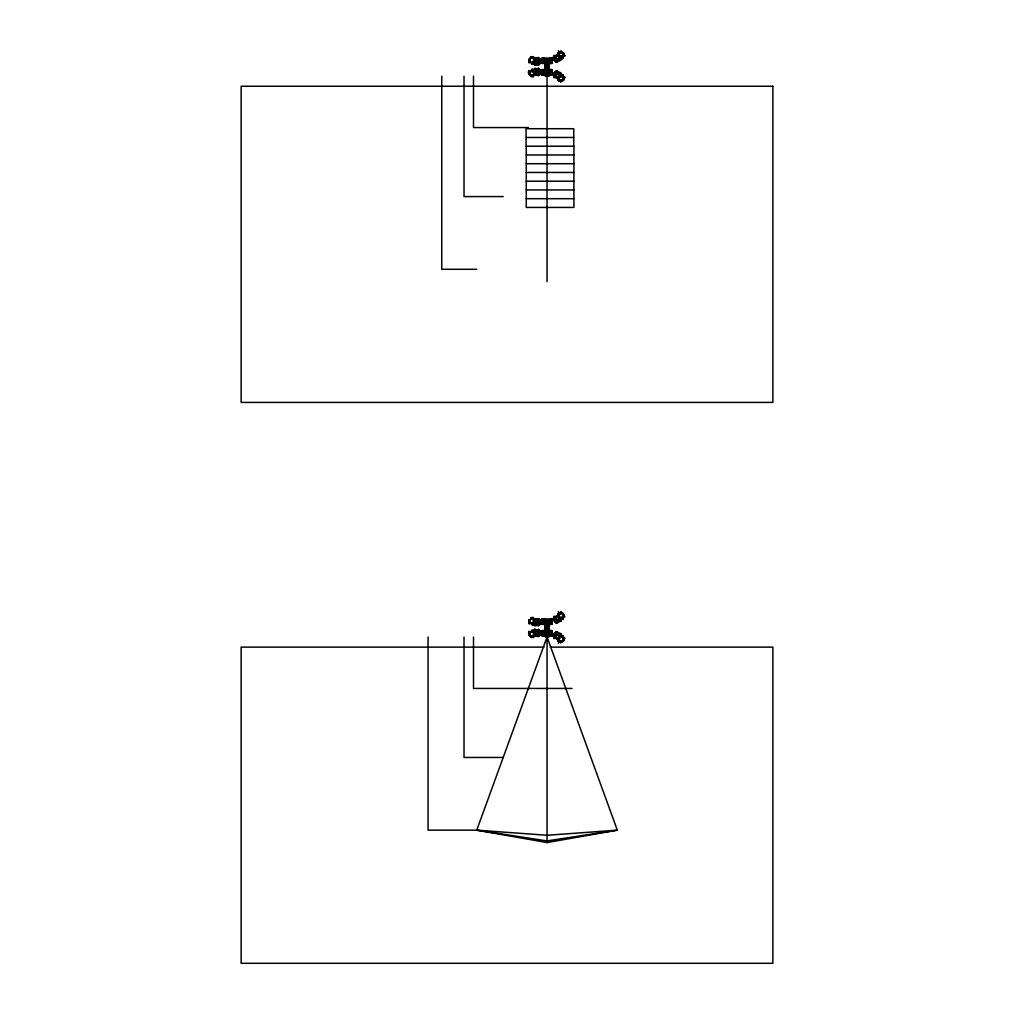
<?xml version="1.0" encoding="UTF-8"?>
<svg xmlns="http://www.w3.org/2000/svg" width="1014" height="1014" viewBox="0 0 1014 1014"><rect width="100%" height="100%" fill="white"/><g stroke="black" fill="none" stroke-linecap="round" stroke-linejoin="round"><path stroke-width="1.5" d="M545.253 63.983L545.228 57.963L542.262 57.95L542.262 58.749L546.597 58.799L547.04 60.156L547.484 58.799L551.819 58.799L551.819 57.95L549.74 57.95L549.74 63.489M542.262 631.266L542.262 630.48L545.228 630.48L545.228 632.432M547.484 619.668L546.977 621.037L546.597 619.668L542.262 619.63L542.262 618.832L544.353 618.832L544.353 624.371M542.262 70.384L542.262 69.598L545.228 69.598L545.228 71.55M544.353 619.668L541.831 619.668M544.353 70.384L544.353 71.55L546.166 71.55L546.166 74.301L544.353 74.352M542.262 74.352L542.262 75.137L545.228 75.137L545.215 64.313M542.262 635.22L542.262 636.019L545.228 636.019L545.228 618.832L542.262 618.832L542.262 619.668M545.228 624.371L545.228 622.419M545.228 61.55L545.228 63.489L542.262 63.502L542.262 57.95M546.178 630.67L545.633 629.567M546.166 74.301L545.633 68.686M547.94 63.109L548.485 64.275L545.633 64.275M547.94 623.99L548.485 625.144L545.633 625.144M548.84 63.983L548.866 57.963L551.819 57.95L551.819 63.489L548.866 63.489M548.866 632.432L548.866 630.48L551.819 630.48L551.819 634.257L550.703 633.091L549.778 634.409L554.138 636.184C554.354 635.246 552.3 636.475 556.027 637.071L556.331 636.424L554.443 635.537L554.899 634.561L551.565 633.75M548.866 71.55L548.866 69.598L551.819 69.598L551.819 75.137L548.777 75.251M548.777 636.133L548.866 618.832L551.819 618.832L551.819 619.63L551.819 618.832M549.74 70.384L549.74 69.598L549.74 75.137M549.74 635.22L547.484 635.182L546.977 633.826L546.597 635.182L544.353 635.22M551.819 75.137L551.819 74.352L541.831 74.301M548.587 624.472L551.819 624.371L550.995 623.128M551.819 63.502L550.995 62.26M551.819 636.019L551.819 635.22L551.819 636.019L548.866 636.019M549.74 58.799L548.866 58.799M548.866 619.668L552.262 619.668M534.543 64.186L534.632 62.602L534.555 64.731L539.22 64.021M539.233 625.435L534.555 625.6L534.974 619.11L535.303 625.575L535.139 623.8M539.397 633.801L537.319 633.763C543.732 637.324 549.144 632.09 537.331 633.332L538.257 633.775M534.593 70.334L534.467 68.546L535.202 68.559L534.999 75.036L529.638 75.061L529.65 74.352L529.638 75.061M534.467 629.428L534.581 631.557L534.467 629.428L535.202 629.441L535.1 635.917L539.372 635.981L533.503 635.892C534.581 627.413 532.147 635.93 534.429 634.865M539.397 633.839L539.397 634.511L537.306 634.485L540.297 634.523M528.839 73.35L529.739 73.363C529.904 68.407 529.726 74.567 529.004 74.339C525.67 67.532 536.026 73.73 534.619 68.546L539.296 68.622L537.838 68.597L538.003 69.801M529.156 74.339L528.966 70.587M531.59 75.099L531.133 76.544L531.932 76.05M531.082 75.087L531.044 75.847L533.516 76.075M532.096 70.067L531.628 69.535L533.503 69.573M531.678 76.05L533.136 76.582M531.666 75.86L531.678 75.099M532.008 72.032L532.058 69.32L532.413 70.093M532.629 75.873L532.642 75.112M532.312 70.638L533.06 71.31M532.743 75.873L532.756 75.112M532.211 70.093L533.161 70.093L532.781 69.56M532.895 71.31L532.844 70.65M532.781 70.105L531.602 69.535M533.592 75.125C534.023 65.441 532.654 74.402 534.34 74.428M531.159 76.557L533.503 76.595L533.503 75.011M534.517 75.023L534.568 71.335L528.953 71.246L533.744 71.322M538.523 75.087L535.012 74.428L535.05 68.559M537.357 69.358L537.293 74.364L539.385 74.39L539.397 72.957L539.359 74.39L538.383 74.377M537.471 74.871L537.319 72.881L539.397 72.919L539.486 69.396M534.581 631.557L528.966 631.469C527.762 635.461 530.145 636.412 529.701 632.128L533.744 632.204M537.838 74.884L537.864 73.616M529.067 631.469L528.928 635.208C530.93 638.034 529.523 628.553 529.739 634.244M538.079 74.884L537.952 73.933M538.13 75.087L538.244 73.933M538.257 72.907L537.331 71.804L538.269 72.476M538.142 69.155L538.358 68.28L538.371 69.155M538.307 75.923L538.345 73.629M538.459 72.907L539.41 72.488L537.331 72.45C547.066 70.143 545.874 76.709 537.306 73.604L540.335 73.654M538.624 69.814L538.573 68.61M538.827 74.39L538.84 73.629M538.84 69.383L538.7 68.61M531.59 635.981C530.715 638.769 532.122 636.272 531.159 636.919M531.082 635.968L531.044 636.716L533.478 636.754M540.006 72.133L537.319 72.894M540.006 71.855L540.018 73.642L539.993 72.488M531.628 630.416L532.413 630.974M531.678 636.919L533.567 637.464L531.159 637.426M531.666 636.729L531.678 635.981M540.335 73.984L540.361 72.501M532.629 636.741L532.642 635.993M532.743 636.754L532.756 635.993M532.895 632.178L532.844 631.519M533.06 632.178L532.312 631.519M531.995 637.248L533.161 637.261L533.111 636.31L532.046 636.298M533.503 637.464L533.694 635.284M534.416 635.905L534.467 632.204L534.517 635.905M534.999 635.917L535.05 629.428M535.405 635.917L533.503 635.284M537.293 635.233L537.357 630.239M537.762 635.753L537.75 634.802L538.802 634.815M537.712 630.024L539.093 629.491M537.864 634.498L537.99 635.955L538.092 634.802M538.003 630.683L538.016 629.922M538.307 636.805L538.345 634.498M538.409 630.695L538.434 629.162M538.383 635.765L538.396 634.815M538.459 633.788L539.41 633.357M538.84 634.511L539.372 635.271L539.486 630.264M538.966 630.036L534.619 629.428M539.423 632.723L539.993 633.927M540.335 634.853L540.361 633.37M535.012 74.516L537.99 74.567M550.374 73.147L551.147 73.046L550.577 73.629M529.739 73.363L529.777 71.259L529.84 73.908M540.906 60.244C539.562 59.306 543.403 58.597 543.884 59.661C542.87 61.702 537.965 59.294 543.643 60.396C541.514 55.593 548.878 63.793 537.344 60.764L537.369 61.41L540.031 61.03M543.136 72.64C543.593 75.29 536.076 72.628 543.935 73.261C533.985 72.184 549.132 72.919 542.3 73.528M550.387 620.568L551.122 620.961M550.361 634.143L550.678 634.029M544.353 634.143L544.049 634.878M543.707 73.376L542.908 73.147L543.719 73.16M553.238 619.884C553.34 617.868 548.156 621.088 551.058 621.29C551.071 623.382 546.964 618.096 554.265 618.603M553.276 619.782L550.399 620.251L550.881 621.303L553.276 619.782L551.172 621.176L550.741 620.099M550.779 59.42L551.122 60.08M476.745 830.162L547.04 835.27L617.336 830.162L547.04 840.936L476.745 830.162L547.04 637.02L617.336 830.162L547.04 842.558L476.745 830.162L428.047 830.162L428.047 637.02M562.022 80.74L563.366 80.575L564.823 77.115L559.69 74.719L560.856 72.919L556.914 71.081M562.022 641.609L563.366 641.444L564.544 638.579L559.411 636.196L557.852 639.542M542.389 620.213C547.421 619.896 540.145 623.762 537.344 621.645L537.369 622.279L540.031 621.912M551.793 620.986C550.678 624.51 548.371 618.451 551.515 619.972M554.138 75.315L554.899 73.68L551.565 72.881M554.43 74.694L556.331 75.543L556.027 76.189L553.276 74.909L556.331 75.543M554.443 635.537L556.331 636.424M555.913 71.462L553.834 75.999L557.104 77.774M554.316 76.227L554.633 75.543M556.496 71.728L556.876 71.056M554.455 76.861L554.861 75.999M555.292 75.061C552.415 69.37 545.177 74.149 554.138 75.315M554.595 76.925L555.076 75.758M555.482 75.15L554.088 74.009M557.016 71.614L557.408 70.942M555.14 76.126L555 76.544M554.861 77.051L555.52 75.961M557.066 72.476L557.383 71.779M555.038 77.14L555.457 76.278M557.839 72.362L555.697 76.874L553.821 75.999M558.106 78.116L559.348 78.217M559.044 78.078L560.172 75.67L563.936 77.432M558.156 80.55L558.461 79.916M558.866 79.269L560.476 75.809M558.613 80.55L559.082 79.713M561.629 74.415L562.136 75.251M558.79 80.626L559.386 79.51M561.984 74.58L562.757 74.947M561.034 77.013L562.035 74.491M559.69 81.044L560.045 80.157L558.968 79.65L558.575 80.524L559.905 80.803M562.377 75.353L562.871 74.757M560.59 79.662L560.007 80.841M559.969 81.386L560.527 80.043M563.125 75.112L560.983 74.694M560.983 80.258L560.666 80.93L558.384 79.878L559.17 78.61L557.408 77.888M563.797 77.368L562.504 79.688L563.556 80.169L564.646 77.039M562.631 80.233L562.326 80.879L553.581 76.671M555.913 632.33L553.834 636.881L559.17 639.492L553.581 637.553M554.316 637.109L554.633 636.424M556.496 632.609L556.876 631.937M554.455 637.743L554.861 636.868M555.292 635.943C549.93 628.046 548.397 637.781 551.236 633.725C557.687 636.615 547.243 634.916 551.033 633.598C556.559 635.524 550.006 636.298 551.198 633.649M554.595 637.806L555.076 636.627M555.482 636.019L556.787 635.448M557.016 632.483L557.408 631.823M554.734 637.869L555.178 637.02M555.52 636.843L554.962 637.971L555.495 637.172L554.404 636.665M557.066 633.357L556.673 632.33M557.839 633.23L555.697 637.755L553.821 636.881M558.106 638.997L559.348 639.099M559.69 635.601L560.856 633.788L559.69 635.601L564.823 637.996L563.062 641.304M559.044 638.947L560.172 636.538L563.936 638.3M558.714 640.075L558.384 640.759L560.666 641.811L560.983 641.127M558.156 641.431L558.461 640.785M558.866 640.138L560.476 636.691M558.777 641.494L559.196 640.633M558.917 641.558L559.386 640.379M558.346 643.282L559.563 640.671M561.857 635.981L562.757 635.816M559.753 641.951L560.045 641.038L558.968 640.531L558.575 641.406L559.905 641.672M562.377 636.222L562.846 635.626M560.59 640.544L560.007 641.723M559.969 642.268L560.527 640.924M563.125 635.993L560.983 635.575M563.797 638.237L562.504 640.569L563.556 641.051M562.681 640.645L563.784 640.556M562.631 641.102L562.326 641.761L558.6 639.897M563.049 640.214L562.504 640.569L563.632 638.161M553.213 75.036L553.771 73.857M553.847 74.529L554.24 73.692M554.113 77.837L554.823 76.468M557.193 71.804L556.648 71.246M554.835 77.254L555.14 76.62M557.32 78.42L560.07 72.552M560.336 72.666L557.713 78.027L554.785 76.671M559.411 75.315L558.017 78.75L559.411 75.315L564.544 77.71M559.867 74.795L560.59 72.793M563.632 77.279L562.821 79.827M553.213 635.917L553.771 634.739M554.366 634.308L553.606 635.943L554.088 634.891L556.509 636.019M554.113 638.719L554.823 637.35M554.835 638.136L555.14 637.489M554.721 637.54L557.751 638.82M557.32 639.289L560.336 633.547L557.497 639.378M558.017 639.619L559.411 636.196M542.237 74.301L542.883 73.376M542.237 635.182L542.883 634.257M542.401 59.319C546.432 57.697 542.046 63.236 543.149 60.46M542.401 72.742L543.035 72.248L540.348 72.818M546.876 72.286L547.129 71.474L546.964 72.108M550.678 69.598L551.819 69.598L551.819 70.435L549.74 70.435M546.876 633.154L547.129 632.356L546.964 632.977M551.033 60.384C550.374 58.051 556.407 58.191 550.526 59.294C548.663 63.198 557.37 55.732 551.172 60.295C548.244 60.003 553.454 57.899 551.299 60.739C547.421 61.322 552.972 55.947 556.027 56.898L556.331 57.557C555.178 59.509 553.264 56.721 554.62 58.837L556.787 58.533L555.241 58.064M551.185 60.308C550.133 62.513 549.487 58.28 550.577 58.812M543.314 59.42L543.327 60.257M553.631 58.939L551.464 60.625L555.571 58.394M553.631 619.82L551.464 621.506L553.771 620.112L553.137 618.768M543.098 59.471L543.111 60.206M542.566 619.972C546.584 619.275 542.135 625.144 543.301 620.074C537.471 619.415 542.604 623.052 543.91 620.695C542.629 618.527 537.724 622.216 543.149 621.341M540.348 633.699C548.092 631.925 534.72 635.296 543.872 634.46C544.493 632.609 539.385 633.382 540.893 634.472M543.263 633.991L543.2 633.725M550.995 634.498L551.046 633.813M560.045 52.234L561.35 51.625M561.35 612.507L558.955 614.319L558.562 613.457L559.931 613.166M561.249 51.676L560.058 52.462L560.641 53.412M561.249 612.545L560.374 614.002M551.046 621.037L550.374 620.822M551.071 619.896L554.138 618.667L554.088 619.96M542.237 62.691L543.086 62.26M550.995 70.841L551.844 70.41M542.237 623.572L543.086 623.128M550.995 631.722L551.844 631.278M553.568 618.933L554.899 620.289M561.997 52.373L563.366 52.525L564.811 55.985L563.163 53.108M563.214 613.952L562.478 614.294L563.797 616.613M558.879 53.831L558.613 55.225M555.469 58.432L554.62 58.837L555.292 58.039M557.231 615.599L558.093 615.866M559.322 52.576L560.286 51.562M557.497 54.604L560.577 60.308M555.672 56.239L553.821 57.101M554.265 57.722L553.213 58.051M561.617 56.759L561.959 57.316M553.213 618.933L556.027 617.779L556.331 618.426L554.443 619.313L554.138 618.667M560.134 51.625L560.615 53.02M558.08 52.589L561.325 51.068L558.384 53.007M559.791 52.006L558.511 52.601L559.006 53.425L560.045 52.943L559.779 52.006L559.855 53.032M558.372 53.235L560.653 52.17L560.97 52.855M553.733 56.353L558.917 53.932L553.834 57.101L555.913 61.639L556.711 61.512M553.961 56.467L557.117 55.326M558.283 55.377L559.36 54.883L560.489 57.278M563.556 52.918L562.478 53.425L563.797 55.745M554.404 57.316L555.482 56.809M563.049 53.755L563.784 53.412M554.899 59.42L554.443 58.444L556.331 57.557M555.038 59.763L551.565 60.219L554.366 59.661L553.606 58.039L554.24 59.408M556.965 58.863L558.22 60.574L555.533 61.816L554.658 59.94M557.839 54.439L559.398 57.785L564.532 55.402M559.677 58.381L564.811 55.985M561.135 57.709L561.097 56.999M555.114 60.929L557.801 59.674M560.97 58.406L562.935 57.494L562.605 58.229M562.136 57.836L561.629 58.673L562.897 58.33L561.566 55.669M555.355 61.423L558.03 60.168M555.444 61.626L558.131 60.371M561.198 58.875L563.214 57.937L562.035 58.609M556.255 61.727L560.628 59.687M560.869 60.181L556.483 62.222L557.839 60.739L555.457 55.77M558.08 613.457L561.325 611.949L558.384 613.888M553.517 617.336L558.587 614.966M554.772 617.311L559.17 615.359L558.879 614.712M556.838 622.33L555.913 622.52L553.834 617.97L554.696 618.401M553.948 617.919L555.71 617.095L557.839 621.62M554.404 618.198L555.482 617.691L555.089 616.816M563.049 614.636L563.366 613.407L561.997 613.255M555.038 620.644L555.533 622.697L558.22 621.443L556.965 619.744M557.839 615.321L559.398 618.667L564.342 616.36L563.036 613.559M559.677 619.262L560.869 621.062L559.677 619.262L564.811 616.867L563.784 614.294M555.114 621.81L557.801 620.555M557.497 615.473L560.286 619.96M555.355 622.304L558.03 621.05M561.198 619.757L563.214 618.819L562.124 616.449M555.444 622.495L558.131 621.252M561.984 619.389L562.795 619.009M562.035 619.491L562.922 619.199M556.179 622.634L560.628 620.568M556.42 623.141L560.869 621.062M558.917 53.932L559.183 54.49M554.873 56.036L555.266 56.911M554.328 56.86L554.696 57.519M558.093 54.984L558.169 54.287L559.398 57.785M562.669 53.336L563.607 55.833M555.9 56.961L553.314 58.254M559.487 58.863L559.931 58.647M555.723 61.246L556.585 61.094M560.336 60.422L557.307 54.693M556.711 62.12L556.496 61.372M559.855 613.901L559.779 612.887M559.183 615.359L558.537 614.864L562.326 613.09L562.631 613.749M555.482 618.832L556.787 619.415M559.398 618.667C558.955 614.243 557.016 616.347 559.36 615.752L560.489 618.16M559.297 619.82L560.007 619.491M555.723 622.127L556.585 621.962M562.605 619.098L562.935 618.363L561.629 619.554M557.408 623.027L557.066 621.506M559.829 620.936L557.307 615.561M555.659 619.224L556.509 618.832L554.62 619.706L555.292 618.92M543.124 620.099L543.174 621.303M540.906 633.763C543.694 631.304 544.784 636.171 542.275 634.257M543.149 633.535L543.136 634.764L540.665 634.333M542.984 58.47L539.385 59.534L539.448 61.334M540.018 621.557L539.385 620.416L542.984 619.339M532.185 76.05L531.906 75.835M531.906 636.716L532.122 636.716M535.278 58.216L533.491 58.888L539.156 58.077M533.516 63.198L531.818 63.261L532.147 63.996L533.237 63.21M532.933 624.624L532.553 624.637M533.237 624.092L532.363 624.649M531.463 76.037L532.122 75.847M551.565 621.1L554.24 620.289M540.906 72.894L543.162 72.678M534.302 58.254L534.517 61.943L528.991 62.146L528.839 60.041L529.739 60.003L529.815 62.108L529.79 58.292L528.826 59.496L529.828 59.458L529.916 62.108L529.739 60.003M534.555 625.6L534.53 623.483L529.016 623.673L528.839 620.91L529.663 620.885L529.916 622.989L529.321 620.353M550.577 619.693L551.388 619.871M532.071 57.481L531.07 56.797L532.642 56.733L531.311 56.784M532.553 617.615L531.082 618.185L532.958 617.792M529.65 620.34L529.916 622.989M533.668 58.875L533.643 58.153L529.6 58.305M534.505 58.85C532.591 59.002 534.289 67.951 533.44 56.708L531.425 56.771L531.463 58.242M529.004 59.484L529.016 62.792L534.632 62.602M537.369 61.41L538.269 60.295M533.465 619.161L538.51 619.478M540.323 620.238L537.306 620.492L537.331 621.202L540.018 620.391L540.044 622.19M538.269 621.176L537.369 622.279M529.016 623.673L529.308 619.909M532.122 57.266L531.412 57.291L533.453 57.215M533.465 58.166L532.958 58.178M537.344 60.764L538.282 60.726M534.644 62.944L535.303 64.706L535.075 58.229M531.691 63.274L533.25 63.743M532.122 618.147L531.399 617.653L531.551 619.11M528.839 620.91L528.991 619.922M531.184 617.665L533.402 617.577L533.123 623.521M538.282 621.607L537.344 621.645L538.383 621.607M533.25 624.611L531.691 624.142L533.415 624.079M531.792 56.759L532.553 56.733M530.994 57.494L532.578 57.443L532.718 58.191L531.044 58.254L530.994 57.494L533.098 56.911L532.996 57.874M532.92 57.43L532.527 57.443M531.932 57.912L533.098 57.874L532.857 56.923M535.557 58.406L538.928 58.28M539.182 58.787L539.562 63.781M531.678 63.793L533.529 63.73M532.135 63.996L532.489 63.223M531.919 617.64L533.44 617.577M532.654 618.122L533.326 618.096M533.339 618.287L531.45 618.363L531.463 619.11M531.932 618.781L532.996 618.743L533.072 617.792L531.982 617.83M533.364 619.047L531.044 619.136L531.539 618.363M539.271 618.958C536.495 619.136 530.423 618.603 528.814 619.934M535.557 619.288L538.878 619.161M539.182 619.668L539.562 624.662M532.173 622.9L532.198 623.559L532.35 622.9M531.818 624.142L533.554 624.079M531.843 624.662L533.579 624.599M533.427 624.611L531.691 624.142M532.135 624.878L532.781 624.738M537.978 624.941L538.459 625.79L538.485 624.256M531.095 56.797L533.491 56.695M531.082 57.304L532.413 56.936M538.51 58.597L534.974 58.229M539.334 58.787L537.306 58.85L537.433 63.857M538.878 59.243L537.737 59.281L537.699 58.33M537.357 61.778L537.014 63.869L539.98 63.768L539.486 61.702M536.976 62.893L539.942 62.779M532.325 63.223L533.554 63.198M532.451 63.768L533.579 63.73M537.002 63.438L539.955 63.324M537.014 63.654L539.968 63.552M538.092 64.161L538.979 64.3M534.555 64.731L539.385 64.554L534.708 64.719M531.082 618.185L532.071 618.363M533.516 618.287L532.527 618.325L532.718 619.072M538.675 619.681L539.334 619.655L537.306 619.731L537.433 624.738M533.503 620.2L534.416 619.731M538.878 620.124L537.737 620.162L537.8 619.199M537.331 621.202L539.41 621.126M537.357 622.659L537.014 624.751L539.98 624.637L539.486 622.583M528.991 623.014L534.619 622.811L534.479 619.123L534.188 620.175M536.976 623.762L539.942 623.661M537.002 624.307L539.955 624.206M537.014 624.535L539.968 624.421M534.543 625.055L539.296 624.89M538.092 625.042L538.928 625.004M538.485 60.726L539.423 60.688L538.472 60.282M541.831 58.799L545.228 58.799M547.484 59.446L548.866 59.446M545.228 59.446L546.597 59.446M545.507 60.016L548.587 60.016M545.507 60.282L548.587 60.282M544.353 61.55L546.166 61.55L546.166 58.799L546.166 64.313L544.784 64.313L544.784 68.686L549.296 68.686L549.296 64.313L546.964 64.313M547.915 61.55L549.74 61.55L549.74 62.716L552.262 62.691M541.831 62.691L544.353 62.665M546.178 63.109L545.633 69.801M544.784 66.506L546.204 66.506M547.915 66.506L549.296 66.506M547.94 69.801L548.485 63.109M541.831 70.41L544.784 69.991L541.831 69.991L541.831 74.719L544.784 74.719M552.262 70.41L549.296 69.991L552.262 69.991L552.262 73.236M542.262 70.435L544.353 70.435M547.915 71.55L549.74 71.55M545.912 73.071L548.181 73.071M545.228 73.654L548.866 73.654M545.507 74.047L548.587 74.047M543.631 74.63L542.401 73.781M550.463 74.63L551.096 74.63M549.296 74.719L552.262 74.719M545.126 75.036L546.622 75.036L546.622 73.807M548.967 75.036L547.471 75.036L547.471 73.807M545.722 75.213L548.359 75.213L548.359 75.974M549.182 75.695L544.911 75.695L549.094 75.974M528.332 127.561L473.5 127.561L473.5 76.151M526.089 137.473L573.747 137.473M526.266 154.965L573.911 154.965M526.266 163.71L573.911 163.71M526.266 172.456L573.911 172.456M526.266 181.202L573.911 181.202M526.266 189.948L573.911 189.948M503.21 196.577L464.019 196.577L464.019 76.151M526.266 198.693L573.911 198.693M476.745 269.293L441.762 269.293L441.762 76.151M545.228 620.327L546.597 620.327M547.484 620.327L548.866 620.327M545.507 620.898L548.587 620.898M545.659 622.14L548.435 622.14M544.353 622.419L546.166 622.419L546.166 619.668L546.166 625.194L544.784 625.194L544.784 629.567L549.296 629.567L549.296 625.194L547.915 625.194M547.915 622.419L549.74 622.419L549.74 623.597L552.262 623.572M541.831 623.572L544.353 623.547M546.178 623.99L545.633 630.67M545.507 624.472L542.262 624.371L542.262 620.72M544.784 627.387L546.204 627.387M547.915 627.387L549.296 627.387M547.94 630.67L548.485 623.99M541.831 631.278L544.353 631.266L544.353 632.432L546.166 632.432M552.262 631.278L549.74 631.266L549.74 630.48L549.74 636.019M542.262 631.304L544.353 631.304M549.74 631.304L551.819 631.304M547.915 632.432L549.74 632.432M545.912 633.94L548.181 633.94M545.228 634.523L546.597 634.523M547.484 634.523L548.866 634.523M546.178 634.675L547.902 635.182L547.915 619.668L549.74 619.668M541.831 635.182L550.779 635.182M545.126 635.917L546.622 635.917M547.471 635.917L548.967 635.917M545.722 636.095L548.359 636.095L548.359 636.843M549.182 636.564L544.911 636.564L549.157 636.843M544.049 647.122L241.142 647.122L241.142 963.3L772.858 963.3L772.858 647.122L550.196 647.122M572.061 688.443L473.5 688.443L473.5 637.02M503.21 757.458L464.019 757.458L464.019 637.02M545.228 74.301L546.597 74.301L547.04 72.945L547.484 74.301L551.819 74.352M532.299 69.548L533.174 69.56M533.427 70.093L531.628 70.067M537.775 73.921L538.89 73.946M537.395 74.364L538.054 74.377M535.582 74.846L538.51 74.897M539.296 630.049L535.037 629.973M532.426 630.429L533.174 630.442M533.427 630.442L532.071 630.201M533.161 630.962L531.767 630.936L533.491 630.974M528.953 632.115L534.568 632.204M538.371 633.344L537.331 633.332L538.269 633.344M528.839 634.232L529.739 634.244M538.054 635.246L537.395 635.246L539.321 635.271M537.99 635.448L535.012 635.309L538.231 635.474M535.582 635.727L538.979 635.778M535.607 635.727L538.928 635.778M533.136 636.31L533.136 637.261M534.454 69.091L539.296 69.167L535.037 69.104M536.938 69.573L539.892 69.624M536.926 69.789L539.892 69.839M534.492 70.334L535.075 70.334M536.926 70.334L539.879 70.384M537.319 71.436L536.938 69.358L539.904 69.396L539.448 71.474M528.826 74.339L529.828 74.352M533.503 74.402L538.231 74.592M531.97 75.416C533.884 75.391 532.958 76.811 532.781 75.429M531.919 76.367L532.642 76.38M534.454 629.973L539.245 630.049M536.938 630.455L539.892 630.493M536.926 630.67L539.892 630.721M536.926 631.215L539.879 631.266M537.319 632.318L536.938 630.226L539.904 630.277L539.448 632.343M529.638 635.943L533.503 635.892M534.53 631.202L535.075 631.215M550.577 74.288C553.327 74.237 550.374 69.865 549.753 73.059C552.11 76.113 549.018 72.463 551.236 72.843C558.435 76.747 544.315 70.08 553.061 74.643C550.45 74.973 550.602 70.587 553.631 74.161M550.577 635.157L550.463 635.182M540.361 60.333L543.06 60.853L542.401 60.358M540.361 621.214L543.06 621.734L542.3 620.986M543.174 60.422L543.124 59.218L540.728 60.194M543.796 633.218L542.82 633.218M555.71 74.77L556.787 74.567L554.62 74.263L555.457 74.656M559.487 74.237L560.007 74.491M559.487 635.119L559.943 635.334M561.541 637.185L561.959 636.653M560.628 73.414L556.179 71.335M555.444 71.474L558.131 72.729M561.198 74.225L563.176 75.137M555.355 71.677L558.03 72.932M555.114 72.171L557.801 73.426M555.038 73.338L555.533 71.284L558.22 72.526L556.965 74.237M562.909 79.269L563.784 79.675M554.404 75.784L555.482 76.291M553.999 76.646L556.978 78.04M558.384 80.081L561.148 81.944L558.08 80.512M556.458 631.735L560.856 633.788M560.628 634.282L556.23 632.242M555.444 632.356L558.131 633.611M561.211 635.106L563.176 636.019M555.355 632.559L558.03 633.801M555.114 633.053L557.801 634.295M555.038 634.219L555.533 632.153L558.22 633.408L556.965 635.119M557.003 638.921L554.024 637.54M558.384 640.962L561.148 642.825L558.093 641.393M542.237 70.41L543.086 70.841M542.237 631.278L543.086 631.722M551.274 633.788L553.175 634.929M561.072 81.348L560.007 80.613L561.173 81.386M561.072 642.217L560.007 641.482L561.173 642.268M543.01 634.434L542.896 634.244M553.631 635.03L551.464 633.344L551.819 634.067M542.237 58.799L542.883 59.725M559.855 52.322L560.21 53.007L560.248 52.373M554.138 57.785L554.443 58.444M553.137 57.887L553.771 59.23M562.631 52.867L562.326 52.221L558.537 53.983L558.841 54.642M561.477 55.707L562.732 58.406M559.259 52.031L559.804 53.4L558.346 50.7M561.084 56.062L562.225 58.52M558.917 52.411L559.462 53.552M558.777 52.474L559.36 53.603M558.156 52.551L558.701 53.907M559.031 55.035L560.146 57.443M554.962 55.998L555.52 57.139M557.066 60.625L557.497 61.753M554.113 55.263L555.076 57.342M557.016 61.486L557.408 62.146M554.443 56.239L554.848 57.101M560.97 613.724L560.653 613.039L558.372 614.104L558.701 614.788M559.956 612.583L560.527 613.926M559.639 612.95L560.02 613.825M562.377 618.629L562.694 619.301M559.335 613.09L559.804 614.269M558.346 611.581L559.551 614.18M558.917 613.293L559.36 614.484M558.689 613.394L559.196 614.218M558.156 613.419L558.461 614.066M559.031 615.916L560.146 618.312M555.457 616.651L556.014 617.792M554.962 616.88L555.52 618.008M554.848 616.715L555.178 617.83M554.557 616.854L555.076 618.223M554.113 616.132L554.848 617.982M542.3 634.409L543.631 635.182M540.323 59.357L537.306 59.611L537.331 60.333L540.006 59.522L540.044 61.309M538.802 58.799L538.827 59.56M538.649 58.292L538.675 59.256M538.345 58.305L538.535 59.256M538.193 58.318L538.345 59.573M538.434 64.148L538.535 64.909M538.257 57.278L538.079 59.268M538.092 58.115L537.851 59.585M531.526 57.481L531.551 58.229M539.385 620.416L539.435 621.569L538.472 621.164M538.802 619.681L538.827 620.429M538.51 619.174L538.675 620.124M538.181 619.186L538.345 620.454M538.092 618.996L538.079 620.15M537.914 619.199L537.851 620.467M532.857 617.792L532.882 618.755M532.933 622.875L532.895 623.534M540.323 59.18L540.373 60.663M540.323 620.061L540.373 621.544M548.866 75.137L548.878 64.313M545.228 618.832L545.228 619.668M573.747 146.219L573.747 128.715L526.089 128.715L526.089 146.219L573.911 146.219L573.911 207.439L526.266 207.439L526.266 146.219M552.262 58.799L552.262 63.109M552.262 619.262L552.262 623.99M551.819 620.72L551.819 624.371M549.74 618.832L549.74 624.371M549.296 631.278L552.262 630.873L552.262 635.601L549.296 635.182M548.587 61.55L548.587 64.085M548.587 67.697L548.587 72.78M548.587 622.431L548.637 626.563M548.587 628.579L548.587 634.916L545.507 634.916L545.507 628.579M548.308 64.313L548.308 68.699M548.27 74.25L548.27 75.213M548.308 625.182L548.308 629.58M548.27 635.132L548.27 636.095M547.915 58.799L547.902 73.807M547.421 75.695L546.622 75.974M547.471 634.675L547.421 637.02L546.673 636.564M547.04 57.544L547.04 281.689M547.04 618.413L547.04 842.558M546.622 634.675L546.622 636.843M545.786 64.313L545.786 68.699M545.786 74.25L545.722 75.974M545.786 635.132L545.722 636.843M545.507 61.55L545.507 64.085M545.507 67.697L545.507 72.78M545.507 622.431L545.456 626.563M544.784 631.278L541.831 630.873L541.831 635.601L544.784 635.182M544.353 57.95L544.353 63.489M544.353 69.598L544.353 75.137M544.353 630.48L544.353 636.019M543.796 72.349L542.82 72.349M542.262 69.598L542.262 75.137M542.262 630.48L542.262 636.019M541.831 58.381L541.831 59.864M541.831 60.092L541.831 63.109M541.831 619.262L541.831 623.99M546.166 629.567L546.166 635.182L546.166 629.567M532.147 631.519L532.299 632.178L532.274 631.519M542.896 620.619L543.719 620.822L542.908 620.606M546.723 61.22L547.332 61.474L546.812 61.081M546.812 622.685L547.205 621.899L546.838 622.634M561.883 75.746L561.68 76.38L561.883 75.746M532.933 62.006L533.123 62.653L532.933 62.006M772.858 86.241L241.142 86.241L241.142 402.419L772.858 402.419L772.858 86.241M539.347 75.099L534.999 75.036L539.372 75.099"/></g></svg>
